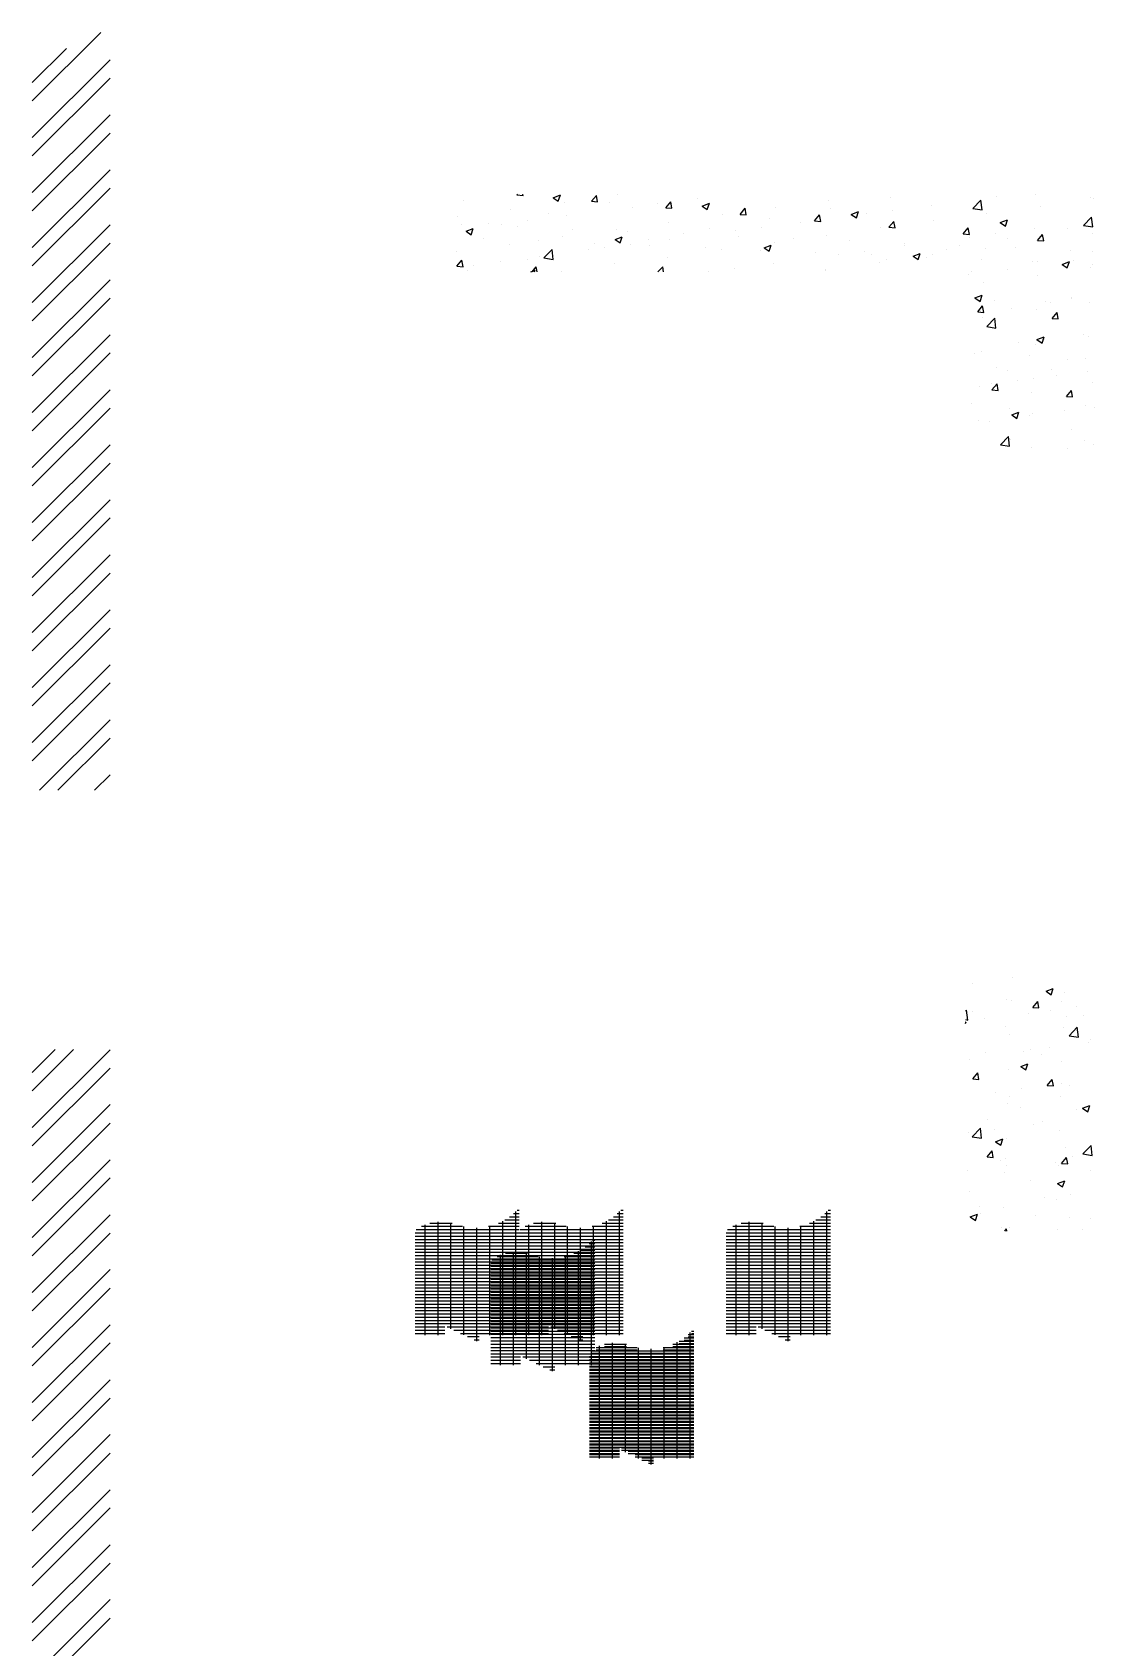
# Paper-space layout 'Layout1' of a CAD drawing. Extents: x -48985 to 14169573, y -18818 to 9731621.
# Drawn here: x 1656 to 11900, y 32793 to 48369 of the extents above; entities that cross this region are included whole.
import ezdxf

# ---------------------------------------------------------------- set-up
doc = ezdxf.new("R2010")
doc.units = 0
doc.header["$LTSCALE"] = 1000
doc.linetypes.add('CENTER', pattern=[0])
doc.linetypes.add('HIDDEN2', pattern=[0])
doc.layers.get('0').update_dxf_attribs({"linetype": 'CONTINUOUS'})
doc.layers.add('AS', color=4, linetype='CENTER')

# ---------------------------------------------------------------- blocks, each defined once
blk = doc.blocks.new('*X')
at = {"color": 0}
for p, q in [((51000, 43399), (51660, 44059)), ((51000, 43575), (51329, 43904)), ((51000, 43045), (51750, 43795)), ((51000, 42868), (51750, 43618)), ((51000, 42515), (51750, 43265)), ((51000, 42338), (51750, 43088)), ((51000, 41984), (51750, 42734)), ((51000, 41808), (51750, 42558)), ((55156, 42434), (55156, 42434)), ((55673, 42493), (55680, 42500)), ((55673, 42493), (55733, 42487)), ((55733, 42487), (55731, 42500)), ((56022, 42464), (56092, 42491)), ((56022, 42464), (56072, 42431)), ((56072, 42431), (56092, 42491)), ((56129, 42422), (56129, 42422)), ((56391, 42430), (56439, 42487)), ((56391, 42430), (56450, 42425)), ((56450, 42425), (56439, 42487)), ((56562, 42414), (56562, 42414)), ((56642, 42492), (56642, 42492)), ((56783, 42374), (56783, 42374)), ((57033, 42407), (57033, 42407)), ((57108, 42367), (57156, 42425)), ((57168, 42362), (57156, 42425)), ((57412, 42457), (57412, 42457)), ((57459, 42384), (57529, 42411)), ((57459, 42384), (57509, 42351)), ((57509, 42351), (57529, 42411)), ((58168, 42369), (58168, 42369)), ((58673, 42433), (58673, 42433)), ((59277, 42465), (59277, 42465)), ((59670, 42394), (59670, 42394)), ((60070, 42361), (60148, 42442)), ((60159, 42347), (60148, 42442)), ((60302, 42478), (60302, 42478)), ((60674, 42492), (60674, 42492)), ((60718, 42384), (60718, 42384)), ((61208, 42469), (61208, 42469)), ((61232, 42455), (61232, 42455)), ((55104, 42283), (55104, 42283)), ((55396, 42214), (55396, 42214)), ((55609, 42347), (55609, 42347)), ((55773, 42241), (55773, 42241)), ((55979, 42314), (55979, 42314)), ((56151, 42291), (56151, 42291)), ((57108, 42367), (57168, 42362)), ((57135, 42224), (57135, 42224)), ((57655, 42299), (57655, 42299)), ((57825, 42304), (57873, 42362)), ((57825, 42304), (57885, 42299)), ((57885, 42299), (57873, 42362)), ((58111, 42264), (58111, 42264)), ((58410, 42228), (58410, 42228)), ((58542, 42242), (58591, 42299)), ((58542, 42242), (58602, 42236)), ((58602, 42236), (58591, 42299)), ((58694, 42365), (58694, 42365)), ((58896, 42304), (58966, 42331)), ((58896, 42304), (58946, 42271)), ((58946, 42270), (58966, 42331)), ((59041, 42312), (59041, 42312)), ((59260, 42179), (59308, 42236)), ((59291, 42345), (59291, 42345)), ((59319, 42174), (59308, 42236)), ((59694, 42245), (59694, 42245)), ((60070, 42361), (60159, 42347)), ((60199, 42309), (60199, 42309)), ((60333, 42224), (60403, 42251)), ((60333, 42224), (60383, 42190)), ((60383, 42190), (60404, 42251)), ((61138, 42196), (61215, 42277)), ((61227, 42182), (61215, 42277)), ((51000, 41454), (51750, 42204)), ((55141, 42206), (55141, 42206)), ((55182, 42142), (55252, 42169)), ((55182, 42142), (55232, 42108)), ((55232, 42108), (55252, 42169)), ((55352, 42072), (55352, 42072)), ((55522, 42208), (55522, 42208)), ((55675, 42184), (55675, 42184)), ((56117, 42089), (56117, 42089)), ((56208, 42161), (56208, 42161)), ((56619, 42062), (56689, 42088)), ((56619, 42062), (56669, 42028)), ((56630, 42160), (56630, 42160)), ((56669, 42028), (56689, 42088)), ((56742, 42138), (56742, 42138)), ((56944, 42064), (56944, 42064)), ((57149, 42062), (57149, 42062)), ((57276, 42116), (57276, 42116)), ((57527, 42164), (57527, 42164)), ((57781, 42146), (57781, 42146)), ((57810, 42093), (57810, 42093)), ((58031, 42179), (58031, 42179)), ((58344, 42071), (58344, 42071)), ((58661, 42100), (58661, 42100)), ((59180, 42175), (59180, 42175)), ((59260, 42179), (59319, 42174)), ((59977, 42116), (60025, 42174)), ((59977, 42116), (60037, 42111)), ((60037, 42111), (60025, 42173)), ((60039, 42083), (60039, 42083)), ((60289, 42116), (60289, 42116)), ((60402, 42068), (60402, 42068)), ((60668, 42166), (60668, 42166)), ((60694, 42053), (60742, 42111)), ((60754, 42048), (60742, 42111)), ((60985, 42168), (60985, 42168)), ((61138, 42196), (61226, 42182)), ((61220, 42122), (61220, 42122)), ((51000, 41277), (51750, 42027)), ((55092, 41950), (55092, 41950)), ((55597, 42014), (55597, 42014)), ((55885, 42049), (55885, 42049)), ((55934, 41884), (56012, 41965)), ((56023, 41870), (56012, 41965)), ((56361, 41964), (56361, 41964)), ((56419, 42027), (56419, 42027)), ((56520, 41980), (56520, 41980)), ((56770, 42013), (56770, 42013)), ((56953, 42004), (56953, 42004)), ((57487, 41982), (57487, 41982)), ((57642, 41966), (57642, 41966)), ((58021, 41959), (58021, 41959)), ((58056, 41982), (58126, 42008)), ((58056, 41982), (58106, 41948)), ((58106, 41948), (58126, 42008)), ((58156, 42036), (58156, 42036)), ((58555, 41936), (58555, 41936)), ((58778, 41917), (58778, 41917)), ((58877, 42048), (58877, 42048)), ((59028, 41950), (59028, 41950)), ((59088, 41914), (59088, 41914)), ((59407, 42000), (59407, 42000)), ((59411, 42026), (59411, 42026)), ((59493, 41901), (59563, 41928)), ((59493, 41901), (59543, 41868)), ((59543, 41868), (59563, 41928)), ((59682, 41913), (59682, 41913)), ((59819, 41968), (59819, 41968)), ((59945, 42003), (59945, 42003)), ((60187, 41977), (60187, 41977)), ((60479, 41981), (60479, 41981)), ((60694, 42053), (60754, 42048)), ((60706, 42052), (60706, 42052)), ((61013, 41958), (61013, 41958)), ((61225, 41949), (61225, 41949)), ((55095, 41803), (55143, 41861)), ((55095, 41803), (55155, 41798)), ((55155, 41798), (55143, 41861)), ((55195, 41764), (55195, 41764)), ((55259, 41814), (55259, 41814)), ((55510, 41847), (55510, 41847)), ((55778, 41864), (55778, 41864)), ((55807, 41750), (55849, 41766)), ((55820, 41750), (55860, 41798)), ((55843, 41750), (55849, 41766)), ((55869, 41750), (55860, 41798)), ((55888, 41897), (55888, 41897)), ((55934, 41884), (56023, 41870)), ((56105, 41756), (56105, 41756)), ((56618, 41827), (56618, 41827)), ((57032, 41750), (57079, 41799)), ((57085, 41750), (57079, 41799)), ((57123, 41891), (57123, 41891)), ((57517, 41751), (57517, 41751)), ((57768, 41784), (57768, 41784)), ((58147, 41834), (58147, 41834)), ((58649, 41767), (58649, 41767)), ((58653, 41768), (58653, 41768)), ((59168, 41842), (59168, 41842)), ((59236, 41868), (59236, 41868)), ((59622, 41891), (59622, 41891)), ((60059, 41749), (60059, 41749)), ((60156, 41869), (60156, 41869)), ((60405, 41772), (60405, 41772)), ((60642, 41849), (60642, 41849)), ((60690, 41846), (60690, 41846)), ((60930, 41821), (61000, 41848)), ((60930, 41821), (60980, 41788)), ((60980, 41788), (61000, 41848)), ((61036, 41855), (61036, 41855)), ((61207, 41789), (61207, 41789)), ((61224, 41824), (61224, 41824)), ((51000, 40924), (51750, 41674)), ((60026, 41722), (60026, 41722)), ((60175, 41644), (60175, 41644)), ((60694, 41719), (60694, 41719)), ((51000, 40747), (51750, 41497)), ((60090, 41499), (60160, 41526)), ((60090, 41499), (60140, 41465)), ((60140, 41465), (60160, 41526)), ((60280, 41472), (60280, 41472)), ((60773, 41460), (60773, 41460)), ((60814, 41450), (60814, 41450)), ((61024, 41499), (61024, 41499)), ((61024, 41493), (61024, 41493)), ((61195, 41456), (61195, 41456)), ((60116, 41364), (60164, 41421)), ((60116, 41364), (60175, 41359)), ((60142, 41377), (60142, 41377)), ((60162, 41311), (60162, 41311)), ((60175, 41359), (60164, 41421)), ((60203, 41222), (60281, 41303)), ((60292, 41208), (60281, 41303)), ((60440, 41399), (60440, 41399)), ((60682, 41386), (60682, 41386)), ((60833, 41301), (60881, 41359)), ((60833, 41301), (60893, 41296)), ((60893, 41296), (60881, 41359)), ((51000, 40393), (51750, 41143)), ((60203, 41222), (60292, 41208)), ((60687, 41096), (60757, 41123)), ((60737, 41063), (60757, 41123)), ((61139, 41149), (61139, 41149)), ((61183, 41123), (61183, 41123)), ((51000, 40217), (51750, 40967)), ((60150, 40978), (60150, 40978)), ((60510, 41066), (60510, 41066)), ((60670, 41053), (60670, 41053)), ((60687, 41096), (60737, 41063)), ((60760, 41099), (60760, 41099)), ((60085, 40961), (60085, 40961)), ((60296, 40827), (60296, 40827)), ((60619, 40939), (60619, 40939)), ((60982, 40902), (60982, 40902)), ((61153, 40916), (61153, 40916)), ((60247, 40671), (60247, 40671)), ((60254, 40612), (60303, 40669)), ((60314, 40606), (60303, 40669)), ((60399, 40802), (60399, 40802)), ((60497, 40704), (60497, 40704)), ((60658, 40720), (60658, 40720)), ((60830, 40804), (60830, 40804)), ((60876, 40754), (60876, 40754)), ((61171, 40790), (61171, 40790)), ((61222, 40682), (61222, 40682)), ((51000, 39863), (51750, 40613)), ((60138, 40645), (60138, 40645)), ((60254, 40612), (60314, 40606)), ((60639, 40582), (60639, 40582)), ((60972, 40549), (61020, 40606)), ((60972, 40549), (61031, 40544)), ((61031, 40544), (61020, 40606)), ((51000, 39686), (51750, 40436)), ((60056, 40482), (60056, 40482)), ((60420, 40430), (60420, 40430)), ((60444, 40371), (60514, 40398)), ((60444, 40371), (60493, 40337)), ((60494, 40337), (60514, 40398)), ((60613, 40360), (60613, 40360)), ((60645, 40387), (60645, 40387)), ((60954, 40408), (60954, 40408)), ((61159, 40458), (61159, 40458)), ((61245, 40443), (61245, 40443)), ((60126, 40312), (60126, 40312)), ((60234, 40310), (60234, 40310)), ((61021, 40232), (61021, 40232)), ((51000, 39333), (51750, 40083)), ((60335, 40082), (60413, 40163)), ((60335, 40082), (60424, 40068)), ((60424, 40068), (60413, 40163)), ((60437, 40132), (60437, 40132)), ((60633, 40054), (60633, 40054)), ((60982, 40049), (60982, 40049)), ((61147, 40125), (61147, 40125)), ((61232, 40082), (61232, 40082)), ((51000, 39156), (51750, 39906)), ((51000, 38802), (51750, 39552)), ((51000, 38626), (51750, 39376)), ((51000, 38272), (51750, 39022)), ((51000, 38095), (51750, 38845)), ((51000, 37742), (51750, 38492)), ((51000, 37565), (51750, 38315)), ((51000, 37211), (51750, 37961)), ((51000, 37035), (51750, 37785)), ((51069, 36750), (51750, 37431)), ((51246, 36750), (51750, 37254)), ((51599, 36750), (51750, 36901)), ((8000, 34639), (8000, 35832)), ((8012, 35844), (8034, 35844)), ((7092, 35688), (7487, 35688)), ((7125, 34639), (7125, 35703)), ((7172, 35719), (7385, 35719)), ((7250, 34639), (7250, 35732)), ((7375, 34701), (7375, 35721)), ((7500, 34641), (7500, 35685)), ((7625, 34581), (7625, 35673)), ((7738, 35688), (8034, 35688)), ((7750, 34639), (7750, 35691)), ((7832, 35719), (8034, 35719)), ((7875, 34639), (7875, 35739)), ((7894, 35750), (8034, 35750)), ((7941, 35781), (8034, 35781)), ((7979, 35812), (8034, 35812)), ((7030, 35625), (8034, 35625)), ((7030, 35594), (8034, 35594)), ((7030, 35562), (8034, 35562)), ((7030, 35531), (8034, 35531)), ((7041, 35656), (8034, 35656)), ((7030, 35500), (8034, 35500)), ((7030, 35469), (8034, 35469)), ((7030, 35438), (8034, 35438)), ((7030, 35406), (8034, 35406)), ((7030, 35375), (8034, 35375)), ((7030, 35344), (8034, 35344)), ((7030, 35312), (8034, 35312)), ((7030, 35281), (8034, 35281)), ((7030, 35250), (8034, 35250)), ((7030, 35219), (8034, 35219)), ((7030, 35188), (8034, 35188)), ((7030, 35156), (8034, 35156)), ((7030, 35125), (8034, 35125)), ((7030, 35094), (8034, 35094)), ((7030, 35062), (8034, 35062)), ((7030, 35031), (8034, 35031)), ((7030, 35000), (8034, 35000)), ((7030, 34969), (8034, 34969)), ((7030, 34938), (8034, 34938)), ((7030, 34906), (8034, 34906)), ((60070, 34892), (60070, 34892)), ((60449, 34942), (60449, 34942)), ((7030, 34875), (8034, 34875)), ((7030, 34844), (8034, 34844)), ((7030, 34812), (8034, 34812)), ((7030, 34781), (8034, 34781)), ((7030, 34750), (8034, 34750)), ((60775, 34812), (60845, 34839)), ((60775, 34812), (60824, 34779)), ((60824, 34779), (60845, 34839)), ((60952, 34798), (60952, 34798)), ((7030, 34719), (7317, 34719)), ((7030, 34688), (7317, 34688)), ((7030, 34656), (7317, 34656)), ((7338, 34719), (8034, 34719)), ((7403, 34688), (8034, 34688)), ((7468, 34656), (8034, 34656)), ((7534, 34625), (7647, 34625)), ((7599, 34594), (7647, 34594)), ((60000, 34621), (60009, 34630)), ((60020, 34535), (60009, 34630)), ((60069, 34621), (60069, 34621)), ((60392, 34733), (60392, 34733)), ((60439, 34728), (60439, 34728)), ((60603, 34598), (60603, 34598)), ((60647, 34657), (60695, 34714)), ((60647, 34657), (60707, 34652)), ((60707, 34652), (60695, 34714)), ((60817, 34630), (60817, 34630)), ((60926, 34710), (60926, 34710)), ((61068, 34663), (61068, 34663)), ((60000, 34539), (60020, 34535)), ((60000, 34515), (60004, 34517)), ((60000, 34503), (60004, 34517)), ((60186, 34547), (60186, 34547)), ((60384, 34470), (60384, 34470)), ((60940, 34465), (60940, 34465)), ((60968, 34571), (60968, 34571)), ((60998, 34384), (61076, 34465)), ((61087, 34370), (61076, 34465)), ((61137, 34576), (61137, 34576)), ((60426, 34395), (60426, 34395)), ((60805, 34269), (60805, 34269)), ((60998, 34384), (61087, 34370)), ((61183, 34319), (61183, 34319)), ((61207, 34351), (61207, 34351)), ((51000, 34029), (51221, 34250)), ((51000, 33853), (51397, 34250)), ((51000, 33499), (51750, 34249)), ((60041, 34151), (60041, 34151)), ((60193, 34224), (60193, 34224)), ((60531, 34087), (60601, 34114)), ((60554, 34236), (60554, 34236)), ((60581, 34054), (60601, 34114)), ((60624, 34251), (60624, 34251)), ((60727, 34202), (60727, 34202)), ((60928, 34133), (60928, 34133)), ((51000, 33322), (51750, 34072)), ((60069, 33967), (60117, 34025)), ((60069, 33967), (60128, 33962)), ((60128, 33962), (60117, 34025)), ((60414, 34062), (60414, 34062)), ((60531, 34087), (60581, 34054)), ((60786, 33905), (60834, 33962)), ((60846, 33899), (60834, 33962)), ((60291, 33841), (60291, 33841)), ((60542, 33874), (60542, 33874)), ((60786, 33905), (60846, 33900)), ((60920, 33924), (60920, 33924)), ((61006, 33901), (61006, 33901)), ((51000, 32969), (51750, 33719)), ((60402, 33729), (60402, 33729)), ((60423, 33801), (60423, 33801)), ((60532, 33691), (60532, 33691)), ((60916, 33800), (60916, 33800)), ((61066, 33668), (61066, 33668)), ((61128, 33685), (61198, 33711)), ((61128, 33685), (61178, 33651)), ((61178, 33651), (61198, 33711)), ((51000, 32792), (51750, 33542)), ((60064, 33410), (60142, 33491)), ((60153, 33396), (60142, 33491)), ((60209, 33579), (60209, 33579)), ((60657, 33530), (60657, 33530)), ((60743, 33556), (60743, 33556)), ((60028, 33447), (60028, 33447)), ((60064, 33410), (60153, 33396)), ((60278, 33480), (60278, 33480)), ((60288, 33362), (60358, 33389)), ((60288, 33362), (60338, 33328)), ((60338, 33328), (60358, 33389)), ((60390, 33396), (60390, 33396)), ((60903, 33467), (60903, 33467)), ((51000, 32438), (51750, 33188)), ((60207, 33215), (60256, 33273)), ((60207, 33215), (60267, 33210)), ((60267, 33210), (60256, 33273)), ((60333, 33183), (60333, 33183)), ((60381, 33204), (60381, 33204)), ((60925, 33153), (60973, 33210)), ((60965, 33304), (60965, 33304)), ((60984, 33147), (60973, 33210)), ((61026, 33219), (61026, 33219)), ((61131, 33244), (61209, 33325)), ((61131, 33244), (61220, 33230)), ((61220, 33230), (61209, 33325)), ((60015, 33086), (60015, 33086)), ((60378, 33063), (60378, 33063)), ((60394, 33135), (60394, 33135)), ((60867, 33160), (60867, 33160)), ((60891, 33134), (60891, 33134)), ((60925, 33153), (60984, 33147)), ((61204, 33085), (61204, 33085)), ((51000, 32262), (51750, 33012)), ((60038, 32884), (60038, 32884)), ((60621, 32985), (60621, 32985)), ((60885, 32959), (60955, 32986)), ((60885, 32959), (60935, 32926)), ((60935, 32926), (60955, 32986)), ((60131, 32741), (60131, 32741)), ((60366, 32731), (60366, 32731)), ((60763, 32824), (60763, 32824)), ((60879, 32801), (60879, 32801)), ((61013, 32857), (61013, 32857)), ((51000, 31908), (51750, 32658)), ((60045, 32637), (60115, 32664)), ((60045, 32637), (60094, 32603)), ((60094, 32603), (60115, 32664)), ((60139, 32672), (60139, 32672)), ((60673, 32649), (60673, 32649)), ((61003, 32635), (61003, 32635)), ((61206, 32626), (61206, 32626)), ((51000, 31731), (51750, 32481)), ((60350, 32537), (60350, 32537)), ((60377, 32500), (60394, 32521)), ((60398, 32500), (60394, 32521)), ((60420, 32535), (60420, 32535)), ((60883, 32515), (60883, 32515)), ((61129, 32513), (61129, 32513)), ((51000, 31378), (51750, 32128)), ((51000, 31201), (51750, 31951)), ((51000, 30847), (51750, 31597)), ((51000, 30671), (51750, 31421)), ((51000, 30317), (51750, 31067)), ((51000, 30140), (51750, 30890)), ((51000, 29787), (51750, 30537)), ((51000, 29610), (51750, 30360)), ((51000, 29256), (51750, 30006)), ((51000, 29080), (51750, 29830)), ((51000, 28726), (51750, 29476)), ((51000, 28549), (51750, 29299)), ((51000, 28196), (51750, 28946)), ((51000, 28019), (51750, 28769))]:
    blk.add_line(p, q, dxfattribs=at)

psp = doc.layouts.get("Layout1")

# ---------------------------------------------------------------- block references
at = {"color": 0}
for p in [(-49344, 4310), (-1682, 1168), (-682, 1168), (1318, 1168), (1318, 1168), (-953, 877), (0, 0), (0, 0), (0, 0), (0, 0), (0, -23)]:
    psp.add_blockref('*X', p, dxfattribs=at)
at = {"layer": 'AS', "color": 0, "linetype": 'HIDDEN2'}
psp.add_blockref('*X', (0, 0), dxfattribs=at)

doc.saveas('drawing.dxf')
